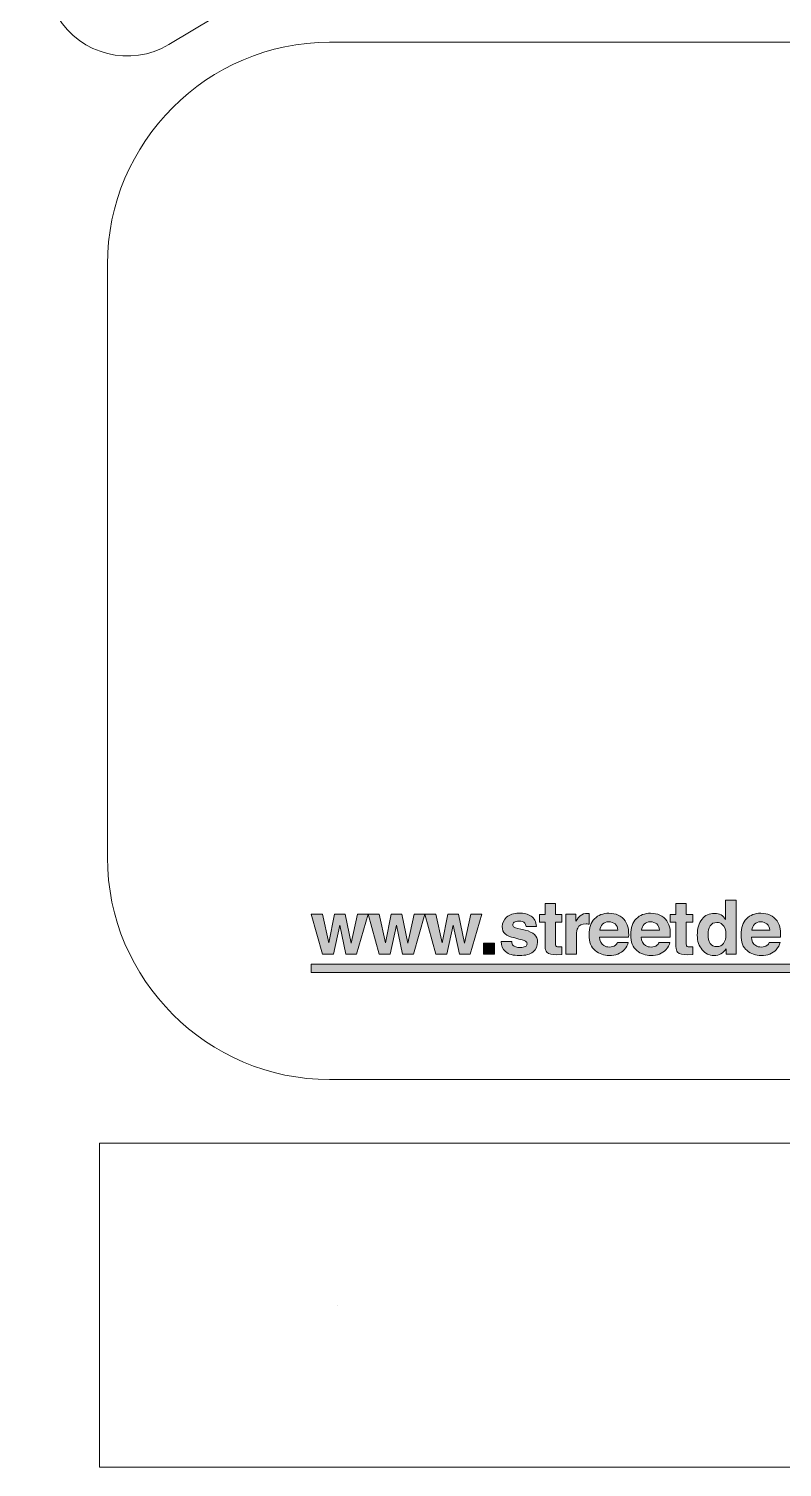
# Model space of a CAD drawing. Header units: inches. Extents: x -88 to 386, y -554 to 83.
# Drawn here: x -88 to -17.7, y -249.5 to -115.2 of the extents above; entities that cross this region are included whole.
import ezdxf

# ---------------------------------------------------------------- set-up
doc = ezdxf.new("R2010")
doc.units = ezdxf.units.IN
doc.header["$MEASUREMENT"] = 0
doc.layers.add('_U+30EC_U+30A4_U+30E4_U+30FC 1', color=7, linetype='Continuous')

# ---------------------------------------------------------------- blocks, each defined once
blk = doc.blocks.new('block 16')
at = {"layer": '_U+30EC_U+30A4_U+30E4_U+30FC 1', "color": 7, "lineweight": 9, "true_color": 0xffffff}
blk.add_open_spline([(-33.82, -83.28), (-31.68, -86.86), (-32.84, -91.49), (-36.42, -93.63), (-36.42, -93.63), (-53.28, -103.73), (-53.28, -103.73), (-53.28, -103.73), (-55.78, -99.54), (-55.78, -99.54), (-55.78, -99.54), (-60.58, -102.42), (-60.58, -102.42), (-60.58, -102.42), (-58.08, -106.6), (-58.08, -106.6), (-58.08, -106.6), (-74.92, -116.69), (-74.92, -116.69), (-78.51, -118.84), (-83.16, -117.67), (-85.31, -114.08), (-85.31, -114.08), (-88.01, -109.57), (-88.01, -109.57), (-88.01, -109.57), (-78.35, -103.79), (-78.35, -103.79), (-78.35, -103.79), (-76.81, -106.37), (-76.81, -106.37), (-76.81, -106.37), (-44.64, -87.1), (-44.64, -87.1), (-44.64, -87.1), (-46.18, -84.53), (-46.18, -84.53), (-46.18, -84.53), (-36.53, -78.75), (-36.53, -78.75), (-36.53, -78.75), (-33.84, -83.25), (-33.84, -83.25)], degree=3, knots=[0, 0, 0, 0, 1, 1, 1, 2, 2, 2, 3, 3, 3, 4, 4, 4, 5, 5, 5, 6, 6, 6, 7, 7, 7, 8, 8, 8, 9, 9, 9, 10, 10, 10, 11, 11, 11, 12, 12, 12, 13, 13, 13, 14, 14, 14, 14], dxfattribs=at)

msp = doc.modelspace()

# ---------------------------------------------------------------- hatches: boundary and pattern name
at = {"layer": '_U+30EC_U+30A4_U+30E4_U+30FC 1', "true_color": 0x221814}
h = msp.add_hatch(color=179, dxfattribs=at)
h.dxf.hatch_style = 2
edge = h.paths.add_edge_path()
edge.add_spline(control_points=[(-40.32, -198.63), (-40.32, -198.63), (-40.32, -197.94), (-40.32, -197.94), (-40.32, -197.94), (-39.8, -197.94), (-39.8, -197.94), (-39.8, -197.94), (-39.8, -196.9), (-39.8, -196.9), (-39.8, -196.9), (-38.83, -196.9), (-38.83, -196.9), (-38.83, -196.9), (-38.83, -197.94), (-38.83, -197.94), (-38.83, -197.94), (-38.23, -197.94), (-38.23, -197.94), (-38.23, -197.94), (-38.23, -198.63), (-38.23, -198.63), (-38.23, -198.63), (-38.83, -198.63), (-38.83, -198.63), (-38.83, -198.63), (-38.83, -200.6), (-38.83, -200.6), (-38.83, -200.76), (-38.81, -200.85), (-38.77, -200.89), (-38.74, -200.93), (-38.62, -200.95), (-38.42, -200.95), (-38.39, -200.95), (-38.36, -200.94), (-38.32, -200.94), (-38.29, -200.94), (-38.26, -200.94), (-38.23, -200.94), (-38.23, -200.94), (-38.23, -201.67), (-38.23, -201.67), (-38.23, -201.67), (-38.69, -201.68), (-38.69, -201.68), (-39.15, -201.7), (-39.46, -201.62), (-39.63, -201.44), (-39.74, -201.33), (-39.8, -201.16), (-39.8, -200.93), (-39.8, -200.93), (-39.8, -198.63), (-39.8, -198.63), (-39.8, -198.63), (-40.32, -198.63), (-40.32, -198.63)], knot_values=[0, 0, 0, 0, 1, 1, 1, 2, 2, 2, 3, 3, 3, 4, 4, 4, 5, 5, 5, 6, 6, 6, 7, 7, 7, 8, 8, 8, 9, 9, 9, 10, 10, 10, 11, 11, 11, 12, 12, 12, 13, 13, 13, 14, 14, 14, 15, 15, 15, 16, 16, 16, 17, 17, 17, 18, 18, 18, 19, 19, 19, 19], degree=3, periodic=1)
h = msp.add_hatch(color=179, dxfattribs=at)
h.dxf.hatch_style = 2
edge = h.paths.add_edge_path()
edge.add_spline(control_points=[(-28.11, -198.63), (-28.11, -198.63), (-28.11, -197.94), (-28.11, -197.94), (-28.11, -197.94), (-27.59, -197.94), (-27.59, -197.94), (-27.59, -197.94), (-27.59, -196.9), (-27.59, -196.9), (-27.59, -196.9), (-26.63, -196.9), (-26.63, -196.9), (-26.63, -196.9), (-26.63, -197.94), (-26.63, -197.94), (-26.63, -197.94), (-26.02, -197.94), (-26.02, -197.94), (-26.02, -197.94), (-26.02, -198.63), (-26.02, -198.63), (-26.02, -198.63), (-26.63, -198.63), (-26.63, -198.63), (-26.63, -198.63), (-26.63, -200.6), (-26.63, -200.6), (-26.63, -200.76), (-26.61, -200.85), (-26.57, -200.89), (-26.53, -200.93), (-26.41, -200.95), (-26.21, -200.95), (-26.18, -200.95), (-26.15, -200.94), (-26.12, -200.94), (-26.08, -200.94), (-26.05, -200.94), (-26.02, -200.94), (-26.02, -200.94), (-26.02, -201.67), (-26.02, -201.67), (-26.02, -201.67), (-26.48, -201.68), (-26.48, -201.68), (-26.94, -201.7), (-27.26, -201.62), (-27.43, -201.44), (-27.53, -201.33), (-27.59, -201.16), (-27.59, -200.93), (-27.59, -200.93), (-27.59, -198.63), (-27.59, -198.63), (-27.59, -198.63), (-28.11, -198.63), (-28.11, -198.63)], knot_values=[0, 0, 0, 0, 1, 1, 1, 2, 2, 2, 3, 3, 3, 4, 4, 4, 5, 5, 5, 6, 6, 6, 7, 7, 7, 8, 8, 8, 9, 9, 9, 10, 10, 10, 11, 11, 11, 12, 12, 12, 13, 13, 13, 14, 14, 14, 15, 15, 15, 16, 16, 16, 17, 17, 17, 18, 18, 18, 19, 19, 19, 19], degree=3, periodic=1)
h = msp.add_hatch(color=179, dxfattribs=at)
h.dxf.hatch_style = 2
edge = h.paths.add_edge_path()
edge.add_spline(control_points=[(-23.37, -197.97), (-23.2, -198.07), (-23.06, -198.2), (-22.95, -198.38), (-22.95, -198.38), (-22.95, -196.6), (-22.95, -196.6), (-22.95, -196.6), (-21.96, -196.6), (-21.96, -196.6), (-21.96, -196.6), (-21.96, -201.63), (-21.96, -201.63), (-21.96, -201.63), (-22.91, -201.63), (-22.91, -201.63), (-22.91, -201.63), (-22.91, -201.12), (-22.91, -201.12), (-23.05, -201.34), (-23.2, -201.5), (-23.38, -201.6), (-23.56, -201.7), (-23.78, -201.75), (-24.04, -201.75), (-24.48, -201.75), (-24.85, -201.57), (-25.14, -201.22), (-25.44, -200.87), (-25.59, -200.42), (-25.59, -199.87), (-25.59, -199.23), (-25.44, -198.73), (-25.15, -198.36), (-24.86, -198), (-24.47, -197.82), (-23.98, -197.82), (-23.75, -197.82), (-23.55, -197.87), (-23.37, -197.97)], knot_values=[0, 0, 0, 0, 1, 1, 1, 2, 2, 2, 3, 3, 3, 4, 4, 4, 5, 5, 5, 6, 6, 6, 7, 7, 7, 8, 8, 8, 9, 9, 9, 10, 10, 10, 11, 11, 11, 12, 12, 12, 13, 13, 13, 13], degree=3, periodic=1)
edge = h.paths.add_edge_path()
edge.add_spline(control_points=[(-23.14, -200.62), (-22.99, -200.42), (-22.92, -200.15), (-22.92, -199.82), (-22.92, -199.37), (-23.03, -199.04), (-23.26, -198.85), (-23.41, -198.73), (-23.57, -198.67), (-23.76, -198.67), (-24.04, -198.67), (-24.25, -198.78), (-24.38, -198.99), (-24.52, -199.21), (-24.58, -199.47), (-24.58, -199.79), (-24.58, -200.14), (-24.52, -200.41), (-24.38, -200.62), (-24.25, -200.83), (-24.04, -200.93), (-23.76, -200.93), (-23.49, -200.93), (-23.28, -200.83), (-23.14, -200.62)], knot_values=[0, 0, 0, 0, 1, 1, 1, 2, 2, 2, 3, 3, 3, 4, 4, 4, 5, 5, 5, 6, 6, 6, 7, 7, 7, 8, 8, 8, 8], degree=3, periodic=1)
h = msp.add_hatch(color=179, dxfattribs=at)
h.dxf.hatch_style = 2
h.paths.add_polyline_path([(-59.47, -197.91), (-58.48, -197.91), (-57.91, -200.59), (-57.33, -197.91), (-56.32, -197.91), (-57.4, -201.63), (-58.4, -201.63), (-58.98, -198.92), (-59.57, -201.63), (-60.59, -201.63), (-61.63, -197.91), (-60.59, -197.91), (-60, -200.58)])
h = msp.add_hatch(color=179, dxfattribs=at)
h.dxf.hatch_style = 2
h.paths.add_polyline_path([(-54.17, -197.91), (-53.18, -197.91), (-52.61, -200.59), (-52.03, -197.91), (-51.02, -197.91), (-52.1, -201.63), (-53.1, -201.63), (-53.68, -198.92), (-54.28, -201.63), (-55.29, -201.63), (-56.33, -197.91), (-55.29, -197.91), (-54.71, -200.58)])
h = msp.add_hatch(color=179, dxfattribs=at)
h.dxf.hatch_style = 2
h.paths.add_polyline_path([(-48.87, -197.91), (-47.88, -197.91), (-47.32, -200.59), (-46.74, -197.91), (-45.72, -197.91), (-46.8, -201.63), (-47.8, -201.63), (-48.39, -198.92), (-48.98, -201.63), (-49.99, -201.63), (-51.04, -197.91), (-49.99, -197.91), (-49.41, -200.58)])
h = msp.add_hatch(color=179, dxfattribs=at)
h.dxf.hatch_style = 2
edge = h.paths.add_edge_path()
edge.add_spline(control_points=[(-42.92, -200.44), (-42.9, -200.62), (-42.86, -200.74), (-42.79, -200.81), (-42.67, -200.94), (-42.44, -201.01), (-42.12, -201.01), (-41.92, -201.01), (-41.77, -200.98), (-41.66, -200.92), (-41.54, -200.86), (-41.49, -200.78), (-41.49, -200.67), (-41.49, -200.56), (-41.53, -200.47), (-41.62, -200.42), (-41.72, -200.36), (-42.06, -200.26), (-42.64, -200.12), (-43.07, -200.02), (-43.37, -199.89), (-43.54, -199.73), (-43.71, -199.57), (-43.8, -199.35), (-43.8, -199.06), (-43.8, -198.71), (-43.66, -198.42), (-43.39, -198.17), (-43.12, -197.92), (-42.74, -197.8), (-42.25, -197.8), (-41.78, -197.8), (-41.4, -197.89), (-41.11, -198.08), (-40.82, -198.27), (-40.65, -198.59), (-40.61, -199.04), (-40.61, -199.04), (-41.58, -199.04), (-41.58, -199.04), (-41.59, -198.92), (-41.63, -198.82), (-41.69, -198.74), (-41.79, -198.61), (-41.98, -198.55), (-42.23, -198.55), (-42.45, -198.55), (-42.6, -198.58), (-42.69, -198.65), (-42.78, -198.71), (-42.82, -198.79), (-42.82, -198.88), (-42.82, -198.99), (-42.78, -199.07), (-42.68, -199.12), (-42.58, -199.17), (-42.25, -199.26), (-41.66, -199.39), (-41.28, -199.48), (-40.98, -199.62), (-40.79, -199.8), (-40.6, -199.99), (-40.5, -200.22), (-40.5, -200.5), (-40.5, -200.87), (-40.64, -201.17), (-40.92, -201.41), (-41.19, -201.64), (-41.62, -201.76), (-42.19, -201.76), (-42.78, -201.76), (-43.21, -201.64), (-43.49, -201.39), (-43.77, -201.14), (-43.91, -200.83), (-43.91, -200.44), (-43.91, -200.44), (-42.92, -200.44), (-42.92, -200.44)], knot_values=[0, 0, 0, 0, 1, 1, 1, 2, 2, 2, 3, 3, 3, 4, 4, 4, 5, 5, 5, 6, 6, 6, 7, 7, 7, 8, 8, 8, 9, 9, 9, 10, 10, 10, 11, 11, 11, 12, 12, 12, 13, 13, 13, 14, 14, 14, 15, 15, 15, 16, 16, 16, 17, 17, 17, 18, 18, 18, 19, 19, 19, 20, 20, 20, 21, 21, 21, 22, 22, 22, 23, 23, 23, 24, 24, 24, 25, 25, 25, 26, 26, 26, 26], degree=3, periodic=1)
h = msp.add_hatch(color=179, dxfattribs=at)
h.dxf.hatch_style = 2
edge = h.paths.add_edge_path()
edge.add_spline(control_points=[(-35.78, -197.82), (-35.76, -197.82), (-35.74, -197.82), (-35.69, -197.82), (-35.69, -197.82), (-35.69, -198.82), (-35.69, -198.82), (-35.75, -198.82), (-35.81, -198.81), (-35.86, -198.81), (-35.9, -198.81), (-35.94, -198.81), (-35.97, -198.81), (-36.36, -198.81), (-36.63, -198.93), (-36.76, -199.19), (-36.84, -199.33), (-36.87, -199.55), (-36.87, -199.85), (-36.87, -199.85), (-36.87, -201.63), (-36.87, -201.63), (-36.87, -201.63), (-37.86, -201.63), (-37.86, -201.63), (-37.86, -201.63), (-37.86, -197.91), (-37.86, -197.91), (-37.86, -197.91), (-36.93, -197.91), (-36.93, -197.91), (-36.93, -197.91), (-36.93, -198.56), (-36.93, -198.56), (-36.78, -198.31), (-36.64, -198.14), (-36.53, -198.05), (-36.35, -197.89), (-36.11, -197.82), (-35.82, -197.82), (-35.8, -197.82), (-35.79, -197.82), (-35.78, -197.82)], knot_values=[0, 0, 0, 0, 1, 1, 1, 2, 2, 2, 3, 3, 3, 4, 4, 4, 5, 5, 5, 6, 6, 6, 7, 7, 7, 8, 8, 8, 9, 9, 9, 10, 10, 10, 11, 11, 11, 12, 12, 12, 13, 13, 13, 14, 14, 14, 14], degree=3, periodic=1)
h = msp.add_hatch(color=179, dxfattribs=at)
h.dxf.hatch_style = 2
edge = h.paths.add_edge_path()
edge.add_spline(control_points=[(-32.97, -197.98), (-32.71, -198.1), (-32.5, -198.28), (-32.33, -198.53), (-32.17, -198.75), (-32.07, -199.01), (-32.03, -199.3), (-32, -199.47), (-31.99, -199.72), (-32, -200.04), (-32, -200.04), (-34.71, -200.04), (-34.71, -200.04), (-34.7, -200.42), (-34.57, -200.68), (-34.32, -200.83), (-34.17, -200.92), (-33.99, -200.97), (-33.78, -200.97), (-33.56, -200.97), (-33.38, -200.91), (-33.24, -200.8), (-33.17, -200.74), (-33.1, -200.65), (-33.04, -200.54), (-33.04, -200.54), (-32.05, -200.54), (-32.05, -200.54), (-32.07, -200.76), (-32.19, -200.99), (-32.41, -201.22), (-32.74, -201.58), (-33.21, -201.76), (-33.81, -201.76), (-34.31, -201.76), (-34.74, -201.61), (-35.12, -201.3), (-35.5, -201), (-35.69, -200.5), (-35.69, -199.81), (-35.69, -199.16), (-35.52, -198.67), (-35.18, -198.32), (-34.84, -197.98), (-34.39, -197.81), (-33.85, -197.81), (-33.52, -197.81), (-33.23, -197.87), (-32.97, -197.98)], knot_values=[0, 0, 0, 0, 1, 1, 1, 2, 2, 2, 3, 3, 3, 4, 4, 4, 5, 5, 5, 6, 6, 6, 7, 7, 7, 8, 8, 8, 9, 9, 9, 10, 10, 10, 11, 11, 11, 12, 12, 12, 13, 13, 13, 14, 14, 14, 15, 15, 15, 16, 16, 16, 16], degree=3, periodic=1)
edge = h.paths.add_edge_path()
edge.add_spline(control_points=[(-34.43, -198.82), (-34.57, -198.97), (-34.65, -199.16), (-34.69, -199.4), (-34.69, -199.4), (-33.01, -199.4), (-33.01, -199.4), (-33.03, -199.14), (-33.11, -198.95), (-33.27, -198.81), (-33.42, -198.68), (-33.62, -198.61), (-33.85, -198.61), (-34.1, -198.61), (-34.29, -198.68), (-34.43, -198.82)], knot_values=[0, 0, 0, 0, 1, 1, 1, 2, 2, 2, 3, 3, 3, 4, 4, 4, 5, 5, 5, 5], degree=3, periodic=1)
h = msp.add_hatch(color=179, dxfattribs=at)
h.dxf.hatch_style = 2
edge = h.paths.add_edge_path()
edge.add_spline(control_points=[(-29.08, -197.98), (-28.82, -198.1), (-28.61, -198.28), (-28.44, -198.53), (-28.29, -198.75), (-28.19, -199.01), (-28.14, -199.3), (-28.12, -199.47), (-28.11, -199.72), (-28.11, -200.04), (-28.11, -200.04), (-30.82, -200.04), (-30.82, -200.04), (-30.81, -200.42), (-30.68, -200.68), (-30.43, -200.83), (-30.28, -200.92), (-30.11, -200.97), (-29.9, -200.97), (-29.67, -200.97), (-29.49, -200.91), (-29.36, -200.8), (-29.28, -200.74), (-29.21, -200.65), (-29.16, -200.54), (-29.16, -200.54), (-28.16, -200.54), (-28.16, -200.54), (-28.19, -200.76), (-28.31, -200.99), (-28.52, -201.22), (-28.86, -201.58), (-29.32, -201.76), (-29.92, -201.76), (-30.42, -201.76), (-30.86, -201.61), (-31.24, -201.3), (-31.61, -201), (-31.8, -200.5), (-31.8, -199.81), (-31.8, -199.16), (-31.63, -198.67), (-31.29, -198.32), (-30.95, -197.98), (-30.5, -197.81), (-29.96, -197.81), (-29.63, -197.81), (-29.34, -197.87), (-29.08, -197.98)], knot_values=[0, 0, 0, 0, 1, 1, 1, 2, 2, 2, 3, 3, 3, 4, 4, 4, 5, 5, 5, 6, 6, 6, 7, 7, 7, 8, 8, 8, 9, 9, 9, 10, 10, 10, 11, 11, 11, 12, 12, 12, 13, 13, 13, 14, 14, 14, 15, 15, 15, 16, 16, 16, 16], degree=3, periodic=1)
edge = h.paths.add_edge_path()
edge.add_spline(control_points=[(-30.54, -198.82), (-30.68, -198.97), (-30.76, -199.16), (-30.8, -199.4), (-30.8, -199.4), (-29.12, -199.4), (-29.12, -199.4), (-29.14, -199.14), (-29.23, -198.95), (-29.38, -198.81), (-29.54, -198.68), (-29.73, -198.61), (-29.96, -198.61), (-30.21, -198.61), (-30.4, -198.68), (-30.54, -198.82)], knot_values=[0, 0, 0, 0, 1, 1, 1, 2, 2, 2, 3, 3, 3, 4, 4, 4, 5, 5, 5, 5], degree=3, periodic=1)
h = msp.add_hatch(color=179, dxfattribs=at)
h.dxf.hatch_style = 2
edge = h.paths.add_edge_path()
edge.add_spline(control_points=[(-18.79, -197.98), (-18.53, -198.1), (-18.32, -198.28), (-18.15, -198.53), (-18, -198.75), (-17.9, -199.01), (-17.85, -199.3), (-17.83, -199.47), (-17.82, -199.72), (-17.82, -200.04), (-17.82, -200.04), (-20.53, -200.04), (-20.53, -200.04), (-20.52, -200.42), (-20.39, -200.68), (-20.14, -200.83), (-20, -200.92), (-19.82, -200.97), (-19.61, -200.97), (-19.39, -200.97), (-19.21, -200.91), (-19.07, -200.8), (-18.99, -200.74), (-18.92, -200.65), (-18.87, -200.54), (-18.87, -200.54), (-17.87, -200.54), (-17.87, -200.54), (-17.9, -200.76), (-18.02, -200.99), (-18.23, -201.22), (-18.57, -201.58), (-19.03, -201.76), (-19.63, -201.76), (-20.13, -201.76), (-20.57, -201.61), (-20.95, -201.3), (-21.33, -201), (-21.51, -200.5), (-21.51, -199.81), (-21.51, -199.16), (-21.34, -198.67), (-21, -198.32), (-20.66, -197.98), (-20.22, -197.81), (-19.67, -197.81), (-19.35, -197.81), (-19.05, -197.87), (-18.79, -197.98)], knot_values=[0, 0, 0, 0, 1, 1, 1, 2, 2, 2, 3, 3, 3, 4, 4, 4, 5, 5, 5, 6, 6, 6, 7, 7, 7, 8, 8, 8, 9, 9, 9, 10, 10, 10, 11, 11, 11, 12, 12, 12, 13, 13, 13, 14, 14, 14, 15, 15, 15, 16, 16, 16, 16], degree=3, periodic=1)
edge = h.paths.add_edge_path()
edge.add_spline(control_points=[(-20.25, -198.82), (-20.39, -198.97), (-20.47, -199.16), (-20.51, -199.4), (-20.51, -199.4), (-18.83, -199.4), (-18.83, -199.4), (-18.85, -199.14), (-18.94, -198.95), (-19.09, -198.81), (-19.25, -198.68), (-19.44, -198.61), (-19.67, -198.61), (-19.92, -198.61), (-20.11, -198.68), (-20.25, -198.82)], knot_values=[0, 0, 0, 0, 1, 1, 1, 2, 2, 2, 3, 3, 3, 4, 4, 4, 5, 5, 5, 5], degree=3, periodic=1)
h = msp.add_hatch(color=179, dxfattribs=at)
h.dxf.hatch_style = 2
h.paths.add_polyline_path([(-45.56, -200.61), (-44.52, -200.61), (-44.52, -201.63), (-45.56, -201.63)])
at = {"layer": '_U+30EC_U+30A4_U+30E4_U+30FC 1', "true_color": 0xffffff}
h = msp.add_hatch(color=7, dxfattribs=at)
h.dxf.hatch_style = 2
h.paths.add_polyline_path([(14.77, -203.34), (-61.63, -203.34), (-61.63, -202.55), (14.77, -202.55)])

# ---------------------------------------------------------------- linework, layer by layer
at = {"layer": '_U+30EC_U+30A4_U+30E4_U+30FC 1', "lineweight": 0}
for points in [[(-59.47, -197.91), (-58.48, -197.91), (-57.91, -200.59), (-57.33, -197.91), (-56.32, -197.91), (-57.4, -201.63), (-58.4, -201.63), (-58.98, -198.92), (-59.57, -201.63), (-60.59, -201.63), (-61.63, -197.91), (-60.59, -197.91), (-60, -200.58), (-59.47, -197.91)], [(-54.17, -197.91), (-53.18, -197.91), (-52.61, -200.59), (-52.03, -197.91), (-51.02, -197.91), (-52.1, -201.63), (-53.1, -201.63), (-53.68, -198.92), (-54.28, -201.63), (-55.29, -201.63), (-56.33, -197.91), (-55.29, -197.91), (-54.71, -200.58), (-54.17, -197.91)], [(-48.87, -197.91), (-47.88, -197.91), (-47.32, -200.59), (-46.74, -197.91), (-45.72, -197.91), (-46.8, -201.63), (-47.8, -201.63), (-48.39, -198.92), (-48.98, -201.63), (-49.99, -201.63), (-51.04, -197.91), (-49.99, -197.91), (-49.41, -200.58), (-48.87, -197.91)], [(-45.56, -200.61), (-44.52, -200.61), (-44.52, -201.63), (-45.56, -201.63), (-45.56, -200.61)], [(14.77, -203.34), (-61.63, -203.34), (-61.63, -202.55), (14.77, -202.55), (14.77, -203.34)]]:
    msp.add_lwpolyline(points, dxfattribs=at)
at = {"layer": '_U+30EC_U+30A4_U+30E4_U+30FC 1', "color": 7, "lineweight": 20, "true_color": 0xffffff}
msp.add_lwpolyline([(-59.15, -234.41), (-59.15, -234.41)], dxfattribs=at)
at = {"layer": '_U+30EC_U+30A4_U+30E4_U+30FC 1', "color": 7, "lineweight": 9, "true_color": 0xffffff}
for points, knots in [([(-59.92, -116.48), (-59.92, -116.48), (303.19, -116.48), (303.19, -116.48), (314.6, -116.48), (323.93, -125.81), (323.93, -137.22), (323.93, -137.22), (323.93, -192.61), (323.93, -192.61), (323.93, -204.01), (314.6, -213.34), (303.19, -213.34), (303.19, -213.34), (-59.92, -213.34), (-59.92, -213.34), (-71.33, -213.34), (-80.66, -204.01), (-80.66, -192.61), (-80.66, -192.61), (-80.66, -137.22), (-80.66, -137.22), (-80.66, -125.81), (-71.33, -116.48), (-59.92, -116.48)], [0, 0, 0, 0, 1, 1, 1, 2, 2, 2, 3, 3, 3, 4, 4, 4, 5, 5, 5, 6, 6, 6, 7, 7, 7, 8, 8, 8, 8]), ([(-81.4, -249.54), (-81.4, -249.54), (-81.4, -219.28), (-81.4, -219.28), (-81.4, -219.28), (376.91, -219.28), (376.91, -219.28), (381.51, -219.28), (385.25, -223.01), (385.25, -227.61), (385.25, -227.61), (385.25, -241.2), (385.25, -241.2), (385.25, -245.81), (381.51, -249.54), (376.91, -249.54), (376.91, -249.54), (-81.4, -249.54), (-81.4, -249.54)], [0, 0, 0, 0, 1, 1, 1, 2, 2, 2, 3, 3, 3, 4, 4, 4, 5, 5, 5, 6, 6, 6, 6])]:
    msp.add_open_spline(points, degree=3, knots=knots, dxfattribs=at)
at = {"layer": '_U+30EC_U+30A4_U+30E4_U+30FC 1', "lineweight": 0}
for points, knots in [([(-40.32, -198.63), (-40.32, -198.63), (-40.32, -197.94), (-40.32, -197.94), (-40.32, -197.94), (-39.8, -197.94), (-39.8, -197.94), (-39.8, -197.94), (-39.8, -196.9), (-39.8, -196.9), (-39.8, -196.9), (-38.83, -196.9), (-38.83, -196.9), (-38.83, -196.9), (-38.83, -197.94), (-38.83, -197.94), (-38.83, -197.94), (-38.23, -197.94), (-38.23, -197.94), (-38.23, -197.94), (-38.23, -198.63), (-38.23, -198.63), (-38.23, -198.63), (-38.83, -198.63), (-38.83, -198.63), (-38.83, -198.63), (-38.83, -200.6), (-38.83, -200.6), (-38.83, -200.76), (-38.81, -200.85), (-38.77, -200.89), (-38.74, -200.93), (-38.62, -200.95), (-38.42, -200.95), (-38.39, -200.95), (-38.36, -200.94), (-38.32, -200.94), (-38.29, -200.94), (-38.26, -200.94), (-38.23, -200.94), (-38.23, -200.94), (-38.23, -201.67), (-38.23, -201.67), (-38.23, -201.67), (-38.69, -201.68), (-38.69, -201.68), (-39.15, -201.7), (-39.46, -201.62), (-39.63, -201.44), (-39.74, -201.33), (-39.8, -201.16), (-39.8, -200.93), (-39.8, -200.93), (-39.8, -198.63), (-39.8, -198.63), (-39.8, -198.63), (-40.32, -198.63), (-40.32, -198.63)], [0, 0, 0, 0, 1, 1, 1, 2, 2, 2, 3, 3, 3, 4, 4, 4, 5, 5, 5, 6, 6, 6, 7, 7, 7, 8, 8, 8, 9, 9, 9, 10, 10, 10, 11, 11, 11, 12, 12, 12, 13, 13, 13, 14, 14, 14, 15, 15, 15, 16, 16, 16, 17, 17, 17, 18, 18, 18, 19, 19, 19, 19]), ([(-28.11, -198.63), (-28.11, -198.63), (-28.11, -197.94), (-28.11, -197.94), (-28.11, -197.94), (-27.59, -197.94), (-27.59, -197.94), (-27.59, -197.94), (-27.59, -196.9), (-27.59, -196.9), (-27.59, -196.9), (-26.63, -196.9), (-26.63, -196.9), (-26.63, -196.9), (-26.63, -197.94), (-26.63, -197.94), (-26.63, -197.94), (-26.02, -197.94), (-26.02, -197.94), (-26.02, -197.94), (-26.02, -198.63), (-26.02, -198.63), (-26.02, -198.63), (-26.63, -198.63), (-26.63, -198.63), (-26.63, -198.63), (-26.63, -200.6), (-26.63, -200.6), (-26.63, -200.76), (-26.61, -200.85), (-26.57, -200.89), (-26.53, -200.93), (-26.41, -200.95), (-26.21, -200.95), (-26.18, -200.95), (-26.15, -200.94), (-26.12, -200.94), (-26.08, -200.94), (-26.05, -200.94), (-26.02, -200.94), (-26.02, -200.94), (-26.02, -201.67), (-26.02, -201.67), (-26.02, -201.67), (-26.48, -201.68), (-26.48, -201.68), (-26.94, -201.7), (-27.26, -201.62), (-27.43, -201.44), (-27.53, -201.33), (-27.59, -201.16), (-27.59, -200.93), (-27.59, -200.93), (-27.59, -198.63), (-27.59, -198.63), (-27.59, -198.63), (-28.11, -198.63), (-28.11, -198.63)], [0, 0, 0, 0, 1, 1, 1, 2, 2, 2, 3, 3, 3, 4, 4, 4, 5, 5, 5, 6, 6, 6, 7, 7, 7, 8, 8, 8, 9, 9, 9, 10, 10, 10, 11, 11, 11, 12, 12, 12, 13, 13, 13, 14, 14, 14, 15, 15, 15, 16, 16, 16, 17, 17, 17, 18, 18, 18, 19, 19, 19, 19]), ([(-23.37, -197.97), (-23.2, -198.07), (-23.06, -198.2), (-22.95, -198.38), (-22.95, -198.38), (-22.95, -196.6), (-22.95, -196.6), (-22.95, -196.6), (-21.96, -196.6), (-21.96, -196.6), (-21.96, -196.6), (-21.96, -201.63), (-21.96, -201.63), (-21.96, -201.63), (-22.91, -201.63), (-22.91, -201.63), (-22.91, -201.63), (-22.91, -201.12), (-22.91, -201.12), (-23.05, -201.34), (-23.2, -201.5), (-23.38, -201.6), (-23.56, -201.7), (-23.78, -201.75), (-24.04, -201.75), (-24.48, -201.75), (-24.85, -201.57), (-25.14, -201.22), (-25.44, -200.87), (-25.59, -200.42), (-25.59, -199.87), (-25.59, -199.23), (-25.44, -198.73), (-25.15, -198.36), (-24.86, -198), (-24.47, -197.82), (-23.98, -197.82), (-23.75, -197.82), (-23.55, -197.87), (-23.37, -197.97)], [0, 0, 0, 0, 1, 1, 1, 2, 2, 2, 3, 3, 3, 4, 4, 4, 5, 5, 5, 6, 6, 6, 7, 7, 7, 8, 8, 8, 9, 9, 9, 10, 10, 10, 11, 11, 11, 12, 12, 12, 13, 13, 13, 13]), ([(-42.92, -200.44), (-42.9, -200.62), (-42.86, -200.74), (-42.79, -200.81), (-42.67, -200.94), (-42.44, -201.01), (-42.12, -201.01), (-41.92, -201.01), (-41.77, -200.98), (-41.66, -200.92), (-41.54, -200.86), (-41.49, -200.78), (-41.49, -200.67), (-41.49, -200.56), (-41.53, -200.47), (-41.62, -200.42), (-41.72, -200.36), (-42.06, -200.26), (-42.64, -200.12), (-43.07, -200.02), (-43.37, -199.89), (-43.54, -199.73), (-43.71, -199.57), (-43.8, -199.35), (-43.8, -199.06), (-43.8, -198.71), (-43.66, -198.42), (-43.39, -198.17), (-43.12, -197.92), (-42.74, -197.8), (-42.25, -197.8), (-41.78, -197.8), (-41.4, -197.89), (-41.11, -198.08), (-40.82, -198.27), (-40.65, -198.59), (-40.61, -199.04), (-40.61, -199.04), (-41.58, -199.04), (-41.58, -199.04), (-41.59, -198.92), (-41.63, -198.82), (-41.69, -198.74), (-41.79, -198.61), (-41.98, -198.55), (-42.23, -198.55), (-42.45, -198.55), (-42.6, -198.58), (-42.69, -198.65), (-42.78, -198.71), (-42.82, -198.79), (-42.82, -198.88), (-42.82, -198.99), (-42.78, -199.07), (-42.68, -199.12), (-42.58, -199.17), (-42.25, -199.26), (-41.66, -199.39), (-41.28, -199.48), (-40.98, -199.62), (-40.79, -199.8), (-40.6, -199.99), (-40.5, -200.22), (-40.5, -200.5), (-40.5, -200.87), (-40.64, -201.17), (-40.92, -201.41), (-41.19, -201.64), (-41.62, -201.76), (-42.19, -201.76), (-42.78, -201.76), (-43.21, -201.64), (-43.49, -201.39), (-43.77, -201.14), (-43.91, -200.83), (-43.91, -200.44), (-43.91, -200.44), (-42.92, -200.44), (-42.92, -200.44)], [0, 0, 0, 0, 1, 1, 1, 2, 2, 2, 3, 3, 3, 4, 4, 4, 5, 5, 5, 6, 6, 6, 7, 7, 7, 8, 8, 8, 9, 9, 9, 10, 10, 10, 11, 11, 11, 12, 12, 12, 13, 13, 13, 14, 14, 14, 15, 15, 15, 16, 16, 16, 17, 17, 17, 18, 18, 18, 19, 19, 19, 20, 20, 20, 21, 21, 21, 22, 22, 22, 23, 23, 23, 24, 24, 24, 25, 25, 25, 26, 26, 26, 26]), ([(-35.78, -197.82), (-35.76, -197.82), (-35.74, -197.82), (-35.69, -197.82), (-35.69, -197.82), (-35.69, -198.82), (-35.69, -198.82), (-35.75, -198.82), (-35.81, -198.81), (-35.86, -198.81), (-35.9, -198.81), (-35.94, -198.81), (-35.97, -198.81), (-36.36, -198.81), (-36.63, -198.93), (-36.76, -199.19), (-36.84, -199.33), (-36.87, -199.55), (-36.87, -199.85), (-36.87, -199.85), (-36.87, -201.63), (-36.87, -201.63), (-36.87, -201.63), (-37.86, -201.63), (-37.86, -201.63), (-37.86, -201.63), (-37.86, -197.91), (-37.86, -197.91), (-37.86, -197.91), (-36.93, -197.91), (-36.93, -197.91), (-36.93, -197.91), (-36.93, -198.56), (-36.93, -198.56), (-36.78, -198.31), (-36.64, -198.14), (-36.53, -198.05), (-36.35, -197.89), (-36.11, -197.82), (-35.82, -197.82), (-35.8, -197.82), (-35.79, -197.82), (-35.78, -197.82)], [0, 0, 0, 0, 1, 1, 1, 2, 2, 2, 3, 3, 3, 4, 4, 4, 5, 5, 5, 6, 6, 6, 7, 7, 7, 8, 8, 8, 9, 9, 9, 10, 10, 10, 11, 11, 11, 12, 12, 12, 13, 13, 13, 14, 14, 14, 14]), ([(-32.97, -197.98), (-32.71, -198.1), (-32.5, -198.28), (-32.33, -198.53), (-32.17, -198.75), (-32.07, -199.01), (-32.03, -199.3), (-32, -199.47), (-31.99, -199.72), (-32, -200.04), (-32, -200.04), (-34.71, -200.04), (-34.71, -200.04), (-34.7, -200.42), (-34.57, -200.68), (-34.32, -200.83), (-34.17, -200.92), (-33.99, -200.97), (-33.78, -200.97), (-33.56, -200.97), (-33.38, -200.91), (-33.24, -200.8), (-33.17, -200.74), (-33.1, -200.65), (-33.04, -200.54), (-33.04, -200.54), (-32.05, -200.54), (-32.05, -200.54), (-32.07, -200.76), (-32.19, -200.99), (-32.41, -201.22), (-32.74, -201.58), (-33.21, -201.76), (-33.81, -201.76), (-34.31, -201.76), (-34.74, -201.61), (-35.12, -201.3), (-35.5, -201), (-35.69, -200.5), (-35.69, -199.81), (-35.69, -199.16), (-35.52, -198.67), (-35.18, -198.32), (-34.84, -197.98), (-34.39, -197.81), (-33.85, -197.81), (-33.52, -197.81), (-33.23, -197.87), (-32.97, -197.98)], [0, 0, 0, 0, 1, 1, 1, 2, 2, 2, 3, 3, 3, 4, 4, 4, 5, 5, 5, 6, 6, 6, 7, 7, 7, 8, 8, 8, 9, 9, 9, 10, 10, 10, 11, 11, 11, 12, 12, 12, 13, 13, 13, 14, 14, 14, 15, 15, 15, 16, 16, 16, 16]), ([(-34.43, -198.82), (-34.57, -198.97), (-34.65, -199.16), (-34.69, -199.4), (-34.69, -199.4), (-33.01, -199.4), (-33.01, -199.4), (-33.03, -199.14), (-33.11, -198.95), (-33.27, -198.81), (-33.42, -198.68), (-33.62, -198.61), (-33.85, -198.61), (-34.1, -198.61), (-34.29, -198.68), (-34.43, -198.82)], [0, 0, 0, 0, 1, 1, 1, 2, 2, 2, 3, 3, 3, 4, 4, 4, 5, 5, 5, 5]), ([(-29.08, -197.98), (-28.82, -198.1), (-28.61, -198.28), (-28.44, -198.53), (-28.29, -198.75), (-28.19, -199.01), (-28.14, -199.3), (-28.12, -199.47), (-28.11, -199.72), (-28.11, -200.04), (-28.11, -200.04), (-30.82, -200.04), (-30.82, -200.04), (-30.81, -200.42), (-30.68, -200.68), (-30.43, -200.83), (-30.28, -200.92), (-30.11, -200.97), (-29.9, -200.97), (-29.67, -200.97), (-29.49, -200.91), (-29.36, -200.8), (-29.28, -200.74), (-29.21, -200.65), (-29.16, -200.54), (-29.16, -200.54), (-28.16, -200.54), (-28.16, -200.54), (-28.19, -200.76), (-28.31, -200.99), (-28.52, -201.22), (-28.86, -201.58), (-29.32, -201.76), (-29.92, -201.76), (-30.42, -201.76), (-30.86, -201.61), (-31.24, -201.3), (-31.61, -201), (-31.8, -200.5), (-31.8, -199.81), (-31.8, -199.16), (-31.63, -198.67), (-31.29, -198.32), (-30.95, -197.98), (-30.5, -197.81), (-29.96, -197.81), (-29.63, -197.81), (-29.34, -197.87), (-29.08, -197.98)], [0, 0, 0, 0, 1, 1, 1, 2, 2, 2, 3, 3, 3, 4, 4, 4, 5, 5, 5, 6, 6, 6, 7, 7, 7, 8, 8, 8, 9, 9, 9, 10, 10, 10, 11, 11, 11, 12, 12, 12, 13, 13, 13, 14, 14, 14, 15, 15, 15, 16, 16, 16, 16]), ([(-30.54, -198.82), (-30.68, -198.97), (-30.76, -199.16), (-30.8, -199.4), (-30.8, -199.4), (-29.12, -199.4), (-29.12, -199.4), (-29.14, -199.14), (-29.23, -198.95), (-29.38, -198.81), (-29.54, -198.68), (-29.73, -198.61), (-29.96, -198.61), (-30.21, -198.61), (-30.4, -198.68), (-30.54, -198.82)], [0, 0, 0, 0, 1, 1, 1, 2, 2, 2, 3, 3, 3, 4, 4, 4, 5, 5, 5, 5]), ([(-23.14, -200.62), (-22.99, -200.42), (-22.92, -200.15), (-22.92, -199.82), (-22.92, -199.37), (-23.03, -199.04), (-23.26, -198.85), (-23.41, -198.73), (-23.57, -198.67), (-23.76, -198.67), (-24.04, -198.67), (-24.25, -198.78), (-24.38, -198.99), (-24.52, -199.21), (-24.58, -199.47), (-24.58, -199.79), (-24.58, -200.14), (-24.52, -200.41), (-24.38, -200.62), (-24.25, -200.83), (-24.04, -200.93), (-23.76, -200.93), (-23.49, -200.93), (-23.28, -200.83), (-23.14, -200.62)], [0, 0, 0, 0, 1, 1, 1, 2, 2, 2, 3, 3, 3, 4, 4, 4, 5, 5, 5, 6, 6, 6, 7, 7, 7, 8, 8, 8, 8]), ([(-18.79, -197.98), (-18.53, -198.1), (-18.32, -198.28), (-18.15, -198.53), (-18, -198.75), (-17.9, -199.01), (-17.85, -199.3), (-17.83, -199.47), (-17.82, -199.72), (-17.82, -200.04), (-17.82, -200.04), (-20.53, -200.04), (-20.53, -200.04), (-20.52, -200.42), (-20.39, -200.68), (-20.14, -200.83), (-20, -200.92), (-19.82, -200.97), (-19.61, -200.97), (-19.39, -200.97), (-19.21, -200.91), (-19.07, -200.8), (-18.99, -200.74), (-18.92, -200.65), (-18.87, -200.54), (-18.87, -200.54), (-17.87, -200.54), (-17.87, -200.54), (-17.9, -200.76), (-18.02, -200.99), (-18.23, -201.22), (-18.57, -201.58), (-19.03, -201.76), (-19.63, -201.76), (-20.13, -201.76), (-20.57, -201.61), (-20.95, -201.3), (-21.33, -201), (-21.51, -200.5), (-21.51, -199.81), (-21.51, -199.16), (-21.34, -198.67), (-21, -198.32), (-20.66, -197.98), (-20.22, -197.81), (-19.67, -197.81), (-19.35, -197.81), (-19.05, -197.87), (-18.79, -197.98)], [0, 0, 0, 0, 1, 1, 1, 2, 2, 2, 3, 3, 3, 4, 4, 4, 5, 5, 5, 6, 6, 6, 7, 7, 7, 8, 8, 8, 9, 9, 9, 10, 10, 10, 11, 11, 11, 12, 12, 12, 13, 13, 13, 14, 14, 14, 15, 15, 15, 16, 16, 16, 16]), ([(-20.25, -198.82), (-20.39, -198.97), (-20.47, -199.16), (-20.51, -199.4), (-20.51, -199.4), (-18.83, -199.4), (-18.83, -199.4), (-18.85, -199.14), (-18.94, -198.95), (-19.09, -198.81), (-19.25, -198.68), (-19.44, -198.61), (-19.67, -198.61), (-19.92, -198.61), (-20.11, -198.68), (-20.25, -198.82)], [0, 0, 0, 0, 1, 1, 1, 2, 2, 2, 3, 3, 3, 4, 4, 4, 5, 5, 5, 5])]:
    msp.add_open_spline(points, degree=3, knots=knots, dxfattribs=at)

# ---------------------------------------------------------------- block references
at = {"layer": '_U+30EC_U+30A4_U+30E4_U+30FC 1'}
msp.add_blockref('block 16', (0, 0), dxfattribs=at)

doc.saveas('drawing.dxf')
